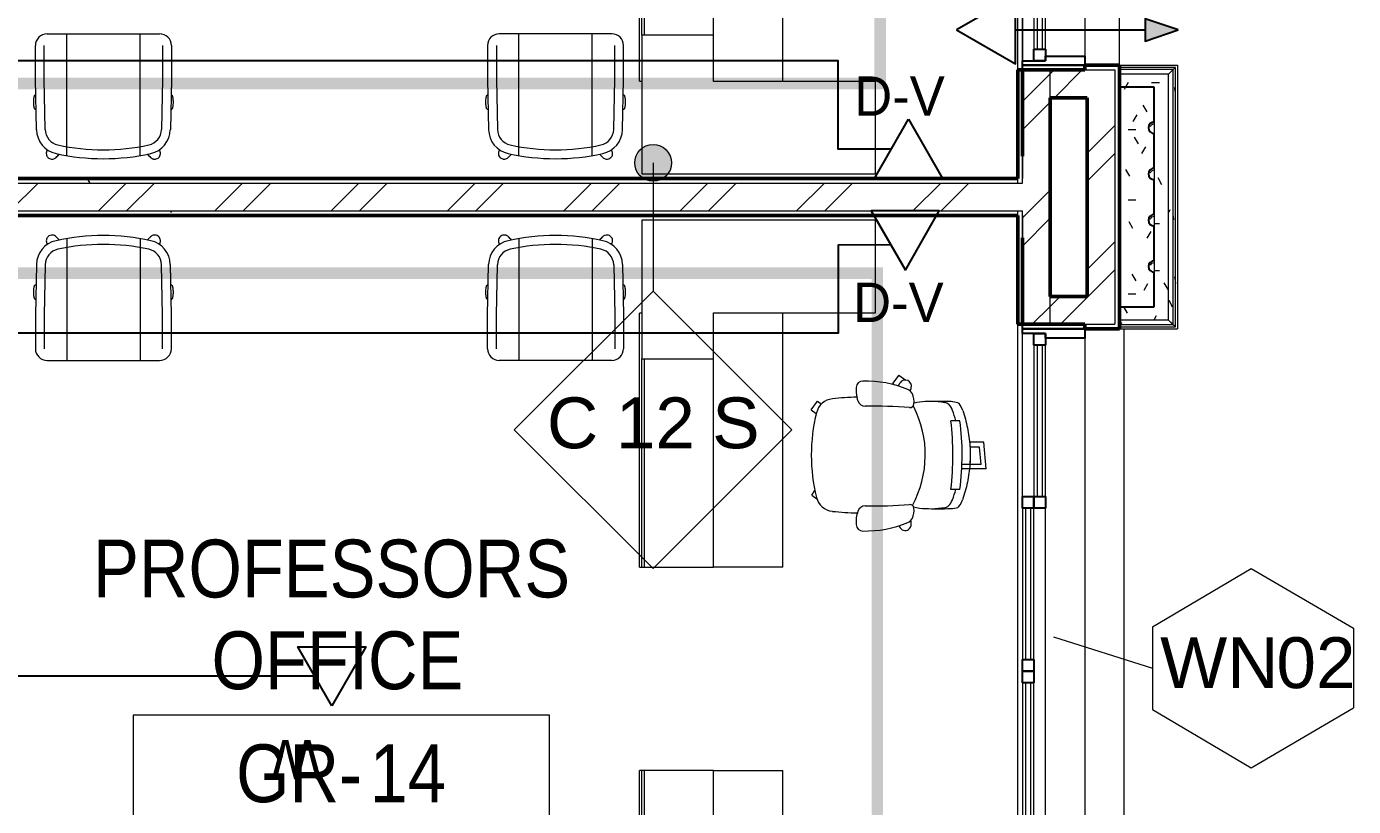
# Model space of a CAD drawing. Header units: millimetres. Extents: x -9358 to 257996, y -67499 to 9117.
# Drawn here: x 46446 to 52181, y -19183 to -15810 of the extents above; entities that cross this region are included whole.
import ezdxf

# ---------------------------------------------------------------- set-up
doc = ezdxf.new("R2010")
doc.units = ezdxf.units.MM
doc.header["$LTSCALE"] = 1000
for name, color, linetype, lineweight in [('A-FLR-PAT', 8, 'Continuous', 18), ('A-FRN', 8, 'Continuous', 9), ('A-LIN-30-1', 8, 'Continuous', 25), ('A-ROM-NAM', 8, 'Continuous', 9), ('A-TYP-WAL', 8, 'Continuous', 0), ('A-TYP-WIN', 8, 'Continuous', 0), ('A-WAL-CLD', 8, 'Continuous', 9), ('A-WAL-CMU', 8, 'Continuous', 50), ('A-WAL-FIN', 8, 'Continuous', 9), ('A-WAL-LOW-20', 8, 'Continuous', 18), ('A-WAL-LOW-20-1', 8, 'Continuous', 50), ('A-WAL-LOW-30', 8, 'Continuous', 18), ('A-WAL-PAT-1', 8, 'Continuous', 9), ('A-WIN', 8, 'Continuous', 9), ('A-WIN-1', 8, 'Continuous', 25), ('A-WIN-2', 8, 'Continuous', 18)]:
    doc.layers.add(name, color=color, linetype=linetype, lineweight=lineweight)
for name, color, linetype in [('CCTV', 4, 'Continuous'), ('DATANET', 4, 'Continuous'), ('F POINT AGN', 7, 'Continuous'), ('LC-CABLE -10', 4, 'Continuous'), ('LC-DA-CIR', 4, 'Continuous'), ('LC-T-OUTLET', 4, 'Continuous'), ('Route - rack1', 7, 'Continuous')]:
    doc.layers.add(name, color=color, linetype=linetype)
doc.styles.add('Arial_5', font='arial.ttf', dxfattribs={"width": 0.85, "height": 200})
doc.styles.add('Arial_8', font='arial.ttf', dxfattribs={"height": 220})
pattern_1 = [(45, (0, 0), (-251.4472, 251.4472), []), (45, (0, 381), (-251.4472, 251.4472), [])]
pattern_2 = [(0, (0, 0), (812.8, 203.2), [33.528, -576.072, 33.528, -576.072, -3251.2]), (0, (0, 0), (812.8, 203.2), [-1219.2, 33.528, -1185.672, 33.528, -576.072, -1422.4]), (0, (0, 0), (812.8, 203.2), [-3048, 33.528, -372.872, 33.528, -982.472]), (120, (304.8, 101.6), (-582.3764, 602.30545), [33.528, -576.072, 33.528, -576.072, -3251.2]), (120, (304.8, 101.6), (-582.3764, 602.30545), [-1219.2, 33.528, -1185.672, 33.528, -576.072, -1422.4]), (120, (304.8, 101.6), (-582.3764, 602.30545), [-3048, 33.528, -372.872, 33.528, -982.472]), (240, (406.4, 508), (-230.42364, -805.50545), [33.528, -576.072, 33.528, -576.072, -3251.2]), (240, (406.4, 508), (-230.42364, -805.50545), [-1219.2, 33.528, -1185.672, 33.528, -576.072, -1422.4]), (240, (406.4, 508), (-230.42364, -805.50545), [-3048, 33.528, -372.872, 33.528, -982.472])]
pattern_3 = [(0, (0, 0), (406.4, 101.6), [33.528, -271.272, 33.528, -271.272, -1625.6]), (0, (0, 0), (406.4, 101.6), [-609.6, 33.528, -576.072, 33.528, -271.272, -711.2]), (0, (0, 0), (406.4, 101.6), [-1524, 33.528, -169.672, 33.528, -474.472]), (120, (152.4, 50.8), (-291.18818, 301.15272), [33.528, -271.272, 33.528, -271.272, -1625.6]), (120, (152.4, 50.8), (-291.18818, 301.15272), [-609.6, 33.528, -576.072, 33.528, -271.272, -711.2]), (120, (152.4, 50.8), (-291.18818, 301.15272), [-1524, 33.528, -169.672, 33.528, -474.472]), (240, (203.2, 254), (-115.21182, -402.75272), [33.528, -271.272, 33.528, -271.272, -1625.6]), (240, (203.2, 254), (-115.21182, -402.75272), [-609.6, 33.528, -576.072, 33.528, -271.272, -711.2]), (240, (203.2, 254), (-115.21182, -402.75272), [-1524, 33.528, -169.672, 33.528, -474.472])]

# ---------------------------------------------------------------- blocks, each defined once
blk = doc.blocks.new('M_Wall Tag - WALL TAG-12mm-1267109-01-Ground Floor Plan')
at = {"layer": 'A-TYP-WAL'}
for p, q in [((-6, 0), (0, 6)), ((0, 6), (6, 0)), ((-6, 0), (0, -6)), ((6, 0), (0, -6))]:
    blk.add_line(p, q, dxfattribs=at)
blk = doc.blocks.new('Window Tag - Window Tag-41068-01-Ground Floor Plan')
at = {"layer": 'A-TYP-WIN'}
for p, q in [((-4.506, 1.627), (-0.238, 4.142)), ((-0.238, 4.142), (4.181, 1.556)), ((-4.506, 1.627), (-4.506, -1.959)), ((4.181, 1.556), (4.181, -1.888)), ((-4.506, -1.959), (-0.238, -4.474)), ((-0.238, -4.474), (4.181, -1.888))]:
    blk.add_line(p, q, dxfattribs=at)
blk = doc.blocks.new('D-V')
at = {"color": 3}
blk.add_lwpolyline([(1.2, 256.5), (146.9, 0), (-146.9, 0), (1.2, 256.5)], dxfattribs=at)
at = {"layer": 'CCTV', "color": 2}
blk.add_attdef('D-V', (-225.1, 246.5), '', height=170, dxfattribs=at)
blk = doc.blocks.new('D-W')
at = {"color": 3, "elevation": 0}
blk.add_lwpolyline([(0, 254.5), (146.9, 0), (-146.9, 0), (0, 254.5)], dxfattribs=at)
at = {"layer": 'LC-T-OUTLET', "color": 2}
blk.add_attdef('W', (77.2, 236.3, 0), '', height=170, dxfattribs=at)
blk = doc.blocks.new('access point wifi weather proof')
at = {"layer": 'LC-CABLE -10'}
h = blk.add_hatch(color=3, dxfattribs=at)
h.dxf.hatch_style = 1
h.paths.add_polyline_path([(684.0372, -90.7097), (683.895, -90.6617), (683.895, -90.7577)])
at = {"layer": 'LC-CABLE -10', "color": 3}
blk.add_line((683.3342, -90.7097), (683.895, -90.7097), dxfattribs=at)
blk.add_lwpolyline([(684.0372, -90.7097), (683.895, -90.6617), (683.895, -90.7577)], close=True, dxfattribs=at)
at = {"layer": 'LC-DA-CIR'}
ref = blk.add_blockref('D-W', (683.3342, -90.7097), dxfattribs=dict(at, xscale=-0.0010000000000048, yscale=0.0010000000000048, zscale=0.0010000000000048, rotation=90))
ref.add_attrib('W', 'W', (682.9472, -90.6127), dxfattribs={"layer": 'LC-T-OUTLET', "color": 3, "height": 0.17})
blk = doc.blocks.new('secretary office - manager office -1 2-1846452-01-Ground Floor Furniture Plan')
at = {"layer": 'A-FRN'}
for p, q in [((-360, 310), (-950, 310)), ((-950, 310), (-950, 300)), ((-950, 300), (-950, -700)), ((-548, 320), (550, 320)), ((-548, 320), (-548, 310)), ((-350, 310), (-360, 310)), ((-350, 0), (-350, 310)), ((-350, 310), (550, 310)), ((550, 300), (-350, 300)), ((550, 300), (-350, 300)), ((550, 310), (550, 320)), ((550, 300), (550, 310)), ((550, 0), (550, 300)), ((-550, -700), (-550, 0)), ((-550, 0), (-350, 0)), ((-350, 0), (550, 0)), ((550, 0), (550, -300)), ((-550, -300), (550, -300)), ((-950, -700), (-550, -700))]:
    blk.add_line(p, q, dxfattribs=at)
blk = doc.blocks.new('Sliding_Window_Double - 3000 x 2700-2663160-01-Ground Floor Furniture Plan')
at = {"layer": 'A-WIN'}
for p, q in [((-1336.3, 89.4), (1543.7, 89.4)), ((-651.8, -80.6), (-1306.3, -80.6)), ((808.2, -80.6), (-600.9, -80.6)), ((1513.7, -80.6), (859.1, -80.6)), ((-1306.3, -130.6), (-651.8, -130.6)), ((53.7, -130.6), (-600.9, -130.6)), ((808.2, -130.6), (153.7, -130.6)), ((859.1, -130.6), (1513.7, -130.6)), ((-651.8, -180.6), (-1356.3, -180.6)), ((-600.9, -180.6), (53.7, -180.6)), ((153.7, -180.6), (808.2, -180.6)), ((1563.7, -180.6), (859.1, -180.6))]:
    blk.add_line(p, q, dxfattribs=at)
at = {"layer": 'A-WIN-1'}
for p, q in [((-1376.3, 89.4), (-1336.3, 89.4)), ((-1376.3, -180.6), (-1376.3, 89.4)), ((-1376.3, 89.4), (-1376.3, -180.6)), ((-1336.3, 89.4), (-1336.3, -80.6)), ((1543.7, 89.4), (1583.7, 89.4)), ((1543.7, -80.6), (1543.7, 89.4)), ((1583.7, 89.4), (1583.7, -180.6)), ((1583.7, -180.6), (1583.7, 89.4)), ((-1356.3, -80.6), (-1356.3, -180.6)), ((-1336.3, -80.6), (-1356.3, -80.6)), ((-1356.3, -130.6), (-1356.3, -80.6)), ((-1356.3, -80.6), (-1306.3, -80.6)), ((-1306.3, -80.6), (-1306.3, -130.6)), ((-651.8, -130.6), (-651.8, -80.6)), ((-651.8, -80.6), (-600.9, -80.6)), ((-600.9, -80.6), (-600.9, -130.6)), ((808.2, -130.6), (808.2, -80.6)), ((808.2, -80.6), (859.1, -80.6)), ((859.1, -80.6), (859.1, -130.6)), ((1513.7, -130.6), (1513.7, -80.6)), ((1513.7, -80.6), (1563.7, -80.6)), ((1563.7, -80.6), (1543.7, -80.6)), ((1563.7, -180.6), (1563.7, -80.6)), ((1563.7, -80.6), (1563.7, -130.6)), ((-1306.3, -130.6), (-1356.3, -130.6)), ((-600.9, -130.6), (-651.8, -130.6)), ((-651.8, -180.6), (-651.8, -130.6)), ((-651.8, -130.6), (-600.9, -130.6)), ((-600.9, -130.6), (-600.9, -180.6)), ((53.7, -180.6), (53.7, -130.6)), ((53.7, -130.6), (103.7, -130.6)), ((103.7, -180.6), (103.7, -130.6)), ((103.7, -130.6), (153.7, -130.6)), ((103.7, -130.6), (103.7, -180.6)), ((153.7, -130.6), (153.7, -180.6)), ((808.2, -180.6), (808.2, -130.6)), ((808.2, -130.6), (859.1, -130.6)), ((859.1, -130.6), (808.2, -130.6)), ((859.1, -130.6), (859.1, -180.6)), ((1563.7, -130.6), (1513.7, -130.6)), ((-1376.3, -180.6), (-1396.3, -180.6)), ((-1356.3, -180.6), (-1376.3, -180.6)), ((-600.9, -180.6), (-651.8, -180.6)), ((103.7, -180.6), (53.7, -180.6)), ((153.7, -180.6), (103.7, -180.6)), ((859.1, -180.6), (808.2, -180.6)), ((1583.7, -180.6), (1563.7, -180.6)), ((1603.7, -180.6), (1583.7, -180.6))]:
    blk.add_line(p, q, dxfattribs=at)
at = {"layer": 'A-WIN-2'}
for p, q in [((-1306.3, -95.6), (-651.8, -95.6)), ((-1306.3, -115.6), (-1306.3, -95.6)), ((-651.8, -95.6), (-651.8, -115.6)), ((859.1, -95.6), (1513.7, -95.6)), ((859.1, -115.6), (859.1, -95.6)), ((1513.7, -95.6), (1513.7, -115.6)), ((-651.8, -115.6), (-1306.3, -115.6)), ((-600.9, -145.6), (53.7, -145.6)), ((-600.9, -165.6), (-600.9, -145.6)), ((53.7, -165.6), (-600.9, -165.6)), ((53.7, -145.6), (53.7, -165.6)), ((153.7, -145.6), (808.2, -145.6)), ((153.7, -165.6), (153.7, -145.6)), ((808.2, -165.6), (153.7, -165.6)), ((808.2, -145.6), (808.2, -165.6)), ((1513.7, -115.6), (859.1, -115.6))]:
    blk.add_line(p, q, dxfattribs=at)
blk = doc.blocks.new('Sliding_Window_Single - 1500 x 2700-2664406-01-Ground Floor Furniture Plan')
at = {"layer": 'A-WIN'}
for p, q in [((-675, 135), (705, 135)), ((-10, -35), (-675, -35)), ((675, -35), (40, -35)), ((-10, -85), (-645, -85)), ((40, -85), (675, -85)), ((-645, -135), (-10, -135)), ((725, -135), (40, -135)), ((40, -135), (725, -135))]:
    blk.add_line(p, q, dxfattribs=at)
at = {"layer": 'A-WIN-1'}
for p, q in [((-715, 135), (-675, 135)), ((-715, -135), (-715, 135)), ((-715, 135), (-715, -135)), ((-675, 135), (-675, -35)), ((705, 135), (745, 135)), ((705, -35), (705, 135)), ((745, 135), (745, -135)), ((745, -135), (745, 135)), ((-695, -35), (-695, -135)), ((-675, -35), (-695, -35)), ((-10, -85), (-10, -35)), ((-10, -35), (40, -35)), ((40, -35), (40, -85)), ((675, -85), (675, -35)), ((675, -35), (725, -35)), ((725, -35), (705, -35)), ((725, -135), (725, -35)), ((725, -35), (725, -85)), ((-695, -135), (-695, -85)), ((-695, -85), (-645, -85)), ((-645, -85), (-645, -135)), ((-10, -135), (-10, -85)), ((-10, -85), (40, -85)), ((40, -85), (-10, -85)), ((40, -85), (40, -135)), ((725, -85), (675, -85)), ((-715, -135), (-735, -135)), ((-695, -135), (-715, -135)), ((-645, -135), (-695, -135)), ((40, -135), (-10, -135)), ((745, -135), (725, -135)), ((765, -135), (745, -135))]:
    blk.add_line(p, q, dxfattribs=at)
at = {"layer": 'A-WIN-2'}
for p, q in [((40, -50), (675, -50)), ((40, -70), (40, -50)), ((675, -50), (675, -70)), ((-645, -100), (-10, -100)), ((-645, -120), (-645, -100)), ((-10, -100), (-10, -120)), ((675, -70), (40, -70)), ((-10, -120), (-645, -120))]:
    blk.add_line(p, q, dxfattribs=at)
blk = doc.blocks.new('Task chair 9554N35 - Task chair 9554N35-745676-01-Ground Floor Furniture Plan')
at = {"layer": 'A-FRN'}
for p, q in [((-172.9, 306.8), (-189.9, 284.3)), ((-172.9, 306.8), (-153.2, 293.1)), ((196.3, 309), (180.3, 287)), ((196.3, 309), (233.1, 282.3)), ((233.1, 282.3), (220.5, 265)), ((309.5, -42.5), (303.3, -51.1)), ((346.3, -69.3), (309.5, -42.5)), ((346.3, -69.3), (324.3, -99.6)), ((208.7, -134.6), (213.5, -132.2)), ((-148.6, -333.2), (-148.6, -294.8)), ((-59.9, -447.8), (-59.9, -341.6)), ((-40.1, -424.9), (-40.1, -342.5)), ((148.6, -333.5), (148.6, -294.8)), ((-33.2, -377), (-33.2, -380)), ((-33.2, -380), (34.3, -380)), ((34.3, -418.4), (34.3, -377)), ((56.2, -437.7), (56.2, -375.4)), ((-59.9, -447.8), (56.2, -437.7)), ((-40.1, -424.9), (34.3, -418.4))]:
    blk.add_line(p, q, dxfattribs=at)
for centre, radius, start, end in [((0, -450.7), 759.4, 76.05834, 103.94163), ((-163.7, 208.7), 80, 103.94163, 173.64139), ((163.7, 208.7), 80, 6.35861, 76.05834), ((875.8, 92.8), 1126, 173.64139, 179.13874), ((-875.8, 92.8), 1126, 0.96847, 6.35861), ((-298.4, 85.1), 30, 94.38503, 178.83074), ((-289.7, -26.9), 142.3, 70.42845, 94.40688), ((281.6, -26.9), 142.3, 85.59312, 102.84069), ((290.2, 85.1), 30, 1.16926, 85.61497), ((157.4, 76.4), 485.9, 178.90131, 202.37717), ((-253.5, 75.2), 34, 1.57827, 70.42845), ((1706.6, 39.8), 1926.5, 178.92008, 184.65045), ((-1714.8, 39.8), 1926.5, 355.34955, 1.07992), ((245.3, 75.2), 34, 109.57155, 178.42173), ((281.6, -26.9), 142.3, 102.84069, 109.57155), ((-165.6, 76.4), 485.9, 337.62283, 1.09869), ((-301, -96.7), 25.2, 123.41207, 230.42017), ((-270.6, -142.7), 80.3, 115.93952, 123.41207), ((-257.7, -94.4), 37, 202.48154, 245.42433), ((249.5, -94.4), 37, 294.57567, 337.51846), ((297.3, -97.1), 27.1, 257.0503, 54.9497), ((266.7, -140.7), 80.4, 54.9497, 66.54385), ((-296.1, -90.9), 32.8, 230.42017, 277.57983), ((-304.4, -28.7), 95.5, 277.57983, 283.12992), ((-239, -54.3), 81.3, 245.20673, 276.92846), ((-5.9, -191.7), 225.5, 165.01048, 178.08469), ((-231.5, -117.1), 18, 277.29162, 2.37389), ((1.2, 277.4), 461.4, 241.6816, 296.72751), ((223.3, -117.1), 18, 177.62611, 262.70838), ((230.8, -54.3), 81.3, 263.07154, 294.79327), ((5.9, -191.7), 225.5, 1.91531, 14.48214), ((351.4, 138.5), 268.8, 253.82651, 257.0503), ((1424.9, -239.6), 1657.1, 178.08469, 181.91531), ((192.1, -200.6), 424.1, 181.28036, 189.12463), ((-192.1, -200.6), 424.1, 350.87537, 358.71964), ((-1424.9, -239.6), 1657.1, 358.08469, 1.91531), ((-202, -267.3), 24.7, 181.26499, 228.14341), ((202, -267.3), 24.7, 311.85659, 358.73501), ((18.2, 231.9), 573.4, 248.37033, 253.08596), ((0, 988.3), 1291.7, 263.39468, 276.60532), ((1, 773.4), 1116.7, 262.30125, 277.59325), ((-18.2, 231.9), 573.4, 286.91404, 291.62967)]:
    blk.add_arc(centre, radius, start, end, dxfattribs=at)
for centre, major_axis, ratio, start_param, end_param in [((-178.1, -286.4), (-48, 16.7), 0.376203, 0.715963, 1.386418), ((178.1, -286.7), (48.1, 16.1), 0.383717, 4.900693, 5.6098), ((2833.6, -1083.6), (-3058.7, 867.3), 0.246692, 0.098786, 0.133654), ((-182.4, -335.9), (-44.1, 13.7), 0.260293, 0.190015, 1.407049), ((182.6, -337.1), (43.9, 14.1), 0.248418, 4.873403, 6.095378), ((-2833.6, -1083.6), (3058.7, 867.3), 0.246692, 6.149531, 6.184399), ((-2839.6, -1069.5), (3064.8, 850.5), 0.246639, 6.151983, 6.185843)]:
    blk.add_ellipse(centre, major_axis=major_axis, ratio=ratio, start_param=start_param, end_param=end_param, dxfattribs=at)
blk.add_open_spline([(193.1, -345.6), (180.8, -349.8), (155.9, -357.6), (104.9, -369.7), (39.6, -378.5), (-39.7, -378.4), (-105, -369.4), (-155.9, -357.1), (-180.8, -349.3), (-193.1, -344.9)], degree=3, knots=[0, 0, 0, 0, 0.1, 0.2, 0.4, 0.6, 0.8, 0.9, 1, 1, 1, 1], dxfattribs=at)
blk = doc.blocks.new('secretary office - manager office -1 2-1846450-01-Ground Floor Furniture Plan')
at = {"layer": 'A-FRN'}
for p, q in [((-550, 700), (-950, 700)), ((-950, 700), (-950, -300)), ((-550, 0), (-550, 700)), ((550, 300), (-550, 300)), ((550, 300), (550, 0)), ((-350, 0), (-550, 0)), ((550, 0), (-350, 0)), ((-350, -310), (-350, 0)), ((550, -300), (550, 0)), ((-950, -300), (-950, -310)), ((-950, -310), (-360, -310)), ((-548, -310), (-548, -320)), ((550, -320), (-548, -320)), ((-360, -310), (-350, -310)), ((-350, -300), (550, -300)), ((-350, -300), (550, -300)), ((550, -310), (-350, -310)), ((550, -310), (550, -300)), ((550, -320), (550, -310))]:
    blk.add_line(p, q, dxfattribs=at)
blk = doc.blocks.new('Scoop_Conference_Swivel_Chair_14893 - Scoop_Conference_Swivel_Chair_14893-748504-01-Ground Floor Furniture Plan')
at = {"layer": 'A-FRN'}
for p, q in [((-158.6, 336.1), (-158.6, -190.7)), ((158.6, 336.1), (158.6, -190.7)), ((-293.9, 5.1), (-289.4, 224)), ((-255.8, 4.7), (-251.3, 223.2)), ((251.3, 223.2), (255.8, 4.7)), ((289.4, 224), (293.9, 5.1)), ((-291.2, 134.7), (-296, 134.7)), ((296, 134.7), (291.2, 134.7)), ((-296, 74.7), (-292.5, 74.7)), ((292.5, 74.7), (296, 74.7)), ((-293.9, -139.9), (-293.9, 5.1)), ((-255.8, -139.9), (-255.8, 4.7)), ((255.8, 4.7), (255.8, -139.9)), ((293.9, 5.1), (293.9, -139.9)), ((243.1, -190.7), (-243.1, -190.7))]:
    blk.add_line(p, q, dxfattribs=at)
for centre, radius, start, end in [((-221.9, 326.6), 24.9, 135, 138.48477), ((-221.9, 326.6), 24.9, 131.51252, 135), ((-221.9, 326.6), 24.9, 95.23535, 99), ((0, -606.8), 956.1, 77.64827, 102.35173), ((-181.4, 221.7), 107.9, 102.35173, 178.80744), ((-181.4, 221.7), 69.8, 102.35173, 178.80744), ((-221.9, 326.6), 24.9, 171, 174.76718), ((0, -606.8), 918, 77.64827, 102.35173), ((181.4, 221.7), 69.9, 1.19256, 77.64827), ((181.4, 221.7), 108, 1.19256, 77.64827), ((-243.1, -139.9), 50.8, 180, 270), ((243.1, -139.9), 50.8, 270, 0)]:
    blk.add_arc(centre, radius, start, end, dxfattribs=at)
for points, knots in [([(-204.3, 344.2), (-205.8, 345.7), (-208.4, 347.6), (-212.2, 349.6), (-215.3, 350.6), (-218.5, 351.3), (-222.8, 351.6), (-229, 350.8), (-236.4, 347.4), (-242.7, 341.1), (-246.4, 333), (-247.1, 324.2), (-245, 316.6), (-242.4, 312.5), (-241.2, 310.9)], [-1, -1, -1, -1, -0.9166667, -0.875, -0.8333333, -0.7916667, -0.75, -0.6666667, -0.5555556, -0.4444444, -0.3333333, -0.2222222, -0.1111111, -0.0331931, -0.0331931, -0.0331931, -0.0331931]), ([(239.5, 344.2), (237.5, 346.2), (232.8, 349.5), (223.6, 352), (215.1, 351), (208.5, 347.7), (205.6, 345.4), (204.3, 344.2)], [-1, -1, -1, -1, -0.785714, -0.571429, -0.285714, -0.142857, 0, 0, 0, 0]), ([(241.2, 310.9), (243.1, 313.2), (245, 316.7), (246.3, 321.5), (246.9, 325.4), (246.7, 331), (244.5, 337.9), (241.3, 342.3), (239.5, 344.2)], [-0.9333886, -0.9333886, -0.9333886, -0.9333886, -0.7, -0.625, -0.55, -0.4, -0.2, 0, 0, 0, 0]), ([(-296, 74.7), (-296.5, 74.7), (-297.2, 75.6), (-298.3, 78.5), (-299, 81.5), (-299.8, 85.2), (-300.6, 91), (-301.3, 99.3), (-301.3, 110), (-300.6, 118.4), (-299.8, 124.1), (-299, 127.8), (-298.3, 130.8), (-297.2, 133.8), (-296.5, 134.7), (-296, 134.7)], [-1, -1, -1, -1, -0.888889, -0.833333, -0.777778, -0.722222, -0.666667, -0.555556, -0.444444, -0.333333, -0.277778, -0.222222, -0.166667, -0.111111, 0, 0, 0, 0]), ([(296, 134.7), (296.5, 134.7), (297.2, 133.8), (298.3, 130.8), (299, 127.8), (299.8, 124.1), (300.6, 118.4), (301.3, 110), (301.3, 99.3), (300.6, 91), (299.8, 85.2), (299, 81.5), (298.3, 78.5), (297.2, 75.6), (296.5, 74.7), (296, 74.7)], [-1, -1, -1, -1, -0.888889, -0.833333, -0.777778, -0.722222, -0.666667, -0.555556, -0.444444, -0.333333, -0.277778, -0.222222, -0.166667, -0.111111, 0, 0, 0, 0])]:
    blk.add_open_spline(points, degree=3, knots=knots, dxfattribs=at)
for points in [[(-189.8, 329.6), (-194.6, 334.4), (-199.5, 339.3), (-204.3, 344.2)], [(204.3, 344.2), (199.5, 339.3), (194.6, 334.4), (189.8, 329.6)]]:
    blk.add_open_spline(points, degree=3, dxfattribs=at)
blk = doc.blocks.new('Scoop_Conference_Swivel_Chair_14893 - Scoop_Conference_Swivel_Chair_14893-746239-01-Ground Floor Furniture Plan')
at = {"layer": 'A-FRN'}
for p, q in [((243.1, 190.7), (-243.1, 190.7)), ((-158.6, -336.1), (-158.6, 190.7)), ((158.6, -336.1), (158.6, 190.7)), ((-293.9, 139.9), (-293.9, -5.1)), ((-255.8, 139.9), (-255.8, -4.7)), ((255.8, -4.7), (255.8, 139.9)), ((293.9, -5.1), (293.9, 139.9)), ((-293.9, -5.1), (-289.4, -224)), ((-255.8, -4.7), (-251.3, -223.2)), ((251.3, -223.2), (255.8, -4.7)), ((289.4, -224), (293.9, -5.1)), ((-292.5, -74.7), (-296, -74.7)), ((296, -74.7), (292.5, -74.7)), ((-296, -134.7), (-291.2, -134.7)), ((291.2, -134.7), (296, -134.7))]:
    blk.add_line(p, q, dxfattribs=at)
for centre, radius, start, end in [((-243.1, 139.9), 50.8, 90, 180), ((243.1, 139.9), 50.8, 0, 90), ((-181.4, -221.7), 108, 181.19256, 257.64827), ((-181.4, -221.7), 69.8, 181.19256, 257.64827), ((181.4, -221.7), 69.9, 282.35173, 358.80744), ((181.4, -221.7), 108, 282.35173, 358.80744), ((-221.9, -326.6), 24.9, 185.23282, 189), ((-221.9, -326.6), 24.9, 221.51523, 225), ((0, 606.8), 956.1, 257.64827, 282.35173), ((0, 606.8), 918, 257.64827, 282.35173), ((-221.9, -326.6), 24.9, 225, 228.48748), ((-221.9, -326.6), 24.9, 261, 264.76465)]:
    blk.add_arc(centre, radius, start, end, dxfattribs=at)
for points, knots in [([(-296, -134.7), (-296.5, -134.7), (-297.2, -133.8), (-298.3, -130.8), (-299, -127.8), (-299.8, -124.1), (-300.6, -118.4), (-301.3, -110), (-301.3, -99.3), (-300.6, -91), (-299.8, -85.2), (-299, -81.5), (-298.3, -78.5), (-297.2, -75.6), (-296.5, -74.7), (-296, -74.7)], [-1, -1, -1, -1, -0.888889, -0.833333, -0.777778, -0.722222, -0.666667, -0.555556, -0.444444, -0.333333, -0.277778, -0.222222, -0.166667, -0.111111, 0, 0, 0, 0]), ([(296, -74.7), (296.5, -74.7), (297.2, -75.6), (298.3, -78.5), (299, -81.5), (299.8, -85.2), (300.6, -91), (301.3, -99.3), (301.3, -110), (300.6, -118.4), (299.8, -124.1), (299, -127.8), (298.3, -130.8), (297.2, -133.8), (296.5, -134.7), (296, -134.7)], [-1, -1, -1, -1, -0.888889, -0.833333, -0.777778, -0.722222, -0.666667, -0.555556, -0.444444, -0.333333, -0.277778, -0.222222, -0.166667, -0.111111, 0, 0, 0, 0]), ([(-241.2, -310.9), (-242, -311.9), (-243.3, -313.8), (-244.9, -316.9), (-245.9, -320), (-246.6, -323.2), (-246.9, -327.5), (-246.1, -333.7), (-242.7, -341.1), (-236.4, -347.4), (-228.3, -351.1), (-219.5, -351.8), (-211.1, -349.5), (-206.3, -346.2), (-204.3, -344.2)], [-0.9668069, -0.9668069, -0.9668069, -0.9668069, -0.9166667, -0.875, -0.8333333, -0.7916667, -0.75, -0.6666667, -0.5555556, -0.4444444, -0.3333333, -0.2222222, -0.1111111, 0, 0, 0, 0]), ([(239.5, -344.2), (241.3, -342.3), (244.5, -337.9), (246.9, -330.3), (246.8, -322.4), (244.6, -315.8), (242.3, -312.2), (241.2, -310.9)], [-1, -1, -1, -1, -0.8, -0.6, -0.4, -0.2, -0.0666114, -0.0666114, -0.0666114, -0.0666114]), ([(204.3, -344.2), (206.3, -346.1), (210.8, -349.3), (219.8, -352), (230.2, -350.9), (236.8, -346.8), (239.5, -344.2)], [-1, -1, -1, -1, -0.785714, -0.571429, -0.285714, 0, 0, 0, 0])]:
    blk.add_open_spline(points, degree=3, knots=knots, dxfattribs=at)
for points in [[(-204.3, -344.2), (-199.5, -339.3), (-194.6, -334.4), (-189.8, -329.6)], [(189.8, -329.6), (194.6, -334.4), (199.5, -339.3), (204.3, -344.2)]]:
    blk.add_open_spline(points, degree=3, dxfattribs=at)
blk = doc.blocks.new('FP_414-01-Ground Floor Furniture Plan')
at = {"layer": 'A-WAL-PAT-1'}
for p, q in [((51303.4, -16494.7), (51305.9, -16489.8)), ((51305.9, -16489.8), (51309.7, -16485.9)), ((51309.7, -16485.9), (51314.6, -16483.5)), ((51314.6, -16483.5), (51320, -16482.7))]:
    blk.add_line(p, q, dxfattribs=at)
blk = doc.blocks.new('FP_415-01-Ground Floor Furniture Plan')
at = {"layer": 'A-WAL-PAT-1'}
for p, q in [((51305.8, -16289.6), (51309.7, -16285.7)), ((51309.7, -16285.7), (51314.6, -16283.2)), ((51314.6, -16283.2), (51320, -16282.4)), ((51303.3, -16294.5), (51305.8, -16289.6))]:
    blk.add_line(p, q, dxfattribs=at)
blk = doc.blocks.new('FP_416-01-Ground Floor Furniture Plan')
at = {"layer": 'A-WAL-PAT-1'}
for p, q in [((51303.3, -16094.8), (51305.2, -16090.8)), ((51305.2, -16090.8), (51308, -16087.4)), ((51308, -16087.4), (51311.6, -16084.8)), ((51311.6, -16084.8), (51315.6, -16083.2)), ((51315.6, -16083.2), (51320, -16082.7))]:
    blk.add_line(p, q, dxfattribs=at)
blk = doc.blocks.new('FP_417-01-Ground Floor Furniture Plan')
at = {"layer": 'A-WAL-PAT-1'}
for p, q in [((51305.9, -16689.7), (51309.8, -16685.9)), ((51309.8, -16685.9), (51314.6, -16683.5)), ((51314.6, -16683.5), (51320, -16682.7)), ((51303.4, -16694.6), (51305.9, -16689.7))]:
    blk.add_line(p, q, dxfattribs=at)
blk = doc.blocks.new('Walls 422 - Walls 304-2894345-01-Ground Floor Furniture Plan')
at = {"layer": 'A-WAL-PAT-1'}
h = blk.add_hatch(dxfattribs=at)
h.set_pattern_fill('FP_136', color=256, style=0, pattern_type=2)
h.set_pattern_definition(pattern_3)
h.paths.add_polyline_path([(51320, -16875), (51320, -16725), (51305.3, -16720.2), (51296.2, -16707.7), (51296.2, -16692.3), (51305.3, -16679.8), (51320, -16675), (51320, -16525), (51305.3, -16520.2), (51296.2, -16507.7), (51296.2, -16492.3), (51305.3, -16479.8), (51320, -16475), (51320, -16324.8), (51305.3, -16320), (51296.2, -16307.5), (51296.2, -16292), (51305.3, -16279.5), (51320, -16274.8), (51320, -16125), (51305.3, -16120.2), (51296.2, -16107.7), (51296.2, -16092.3), (51305.3, -16079.8), (51320, -16075), (51320, -15925), (51170, -15925), (51170, -16875), (51255.9, -16875)], flags=0)
at = {"layer": 'A-LIN-30-1'}
for p, q in [((51170, -15925), (51170, -16875)), ((51320, -15925), (51170, -15925)), ((51320, -16075), (51320, -15925)), ((51320, -16274.8), (51320, -16125)), ((51320, -16475), (51320, -16324.8)), ((51320, -16675), (51320, -16525)), ((51320, -16875), (51320, -16725)), ((51170, -16875), (51320, -16875))]:
    blk.add_line(p, q, dxfattribs=at)
for centre in [(51320, -16100), (51320, -16299.8), (51320, -16500), (51320, -16700)]:
    blk.add_arc(centre, 25, 90, 270, dxfattribs=at)
at = {"layer": 'A-WAL-FIN'}
for p, q in [((51320, -16075), (51320, -16100)), ((51320, -16100), (51320, -16125)), ((51320, -16274.8), (51320, -16299.8)), ((51320, -16299.8), (51320, -16324.8)), ((51320, -16475), (51320, -16500)), ((51320, -16500), (51320, -16525)), ((51320, -16675), (51320, -16700)), ((51320, -16700), (51320, -16725))]:
    blk.add_line(p, q, dxfattribs=at)
at = {"layer": 'A-WAL-LOW-20-1'}
for name in ['FP_416-01-Ground Floor Furniture Plan', 'FP_415-01-Ground Floor Furniture Plan', 'FP_414-01-Ground Floor Furniture Plan', 'FP_417-01-Ground Floor Furniture Plan']:
    blk.add_blockref(name, (0, 0), dxfattribs=at)
blk = doc.blocks.new('FP_418-01-Ground Floor Furniture Plan')
at = {"layer": 'A-WAL-LOW-20'}
blk.add_line((51170, -16951.2), (51401.4, -16951.2), dxfattribs=at)
at = {"layer": 'A-WAL-PAT-1'}
for p, q in [((51170.5, -16951.3), (51170, -16951.5)), ((51171, -16951), (51170.5, -16951.3)), ((51171.5, -16950.7), (51171, -16951)), ((51172, -16950.3), (51171.5, -16950.7)), ((51172.5, -16950), (51172, -16950.3)), ((51173, -16949.6), (51172.5, -16950)), ((51173.5, -16949.2), (51173, -16949.6)), ((51174, -16948.7), (51173.5, -16949.2)), ((51174.5, -16948.3), (51174, -16948.7)), ((51175, -16947.8), (51174.5, -16948.3)), ((51175.5, -16947.3), (51175, -16947.8)), ((51176, -16946.7), (51175.5, -16947.3)), ((51176.5, -16946.2), (51176, -16946.7)), ((51177.1, -16945.6), (51176.5, -16946.2)), ((51177.6, -16945), (51177.1, -16945.6)), ((51178.1, -16944.3), (51177.6, -16945))]:
    blk.add_line(p, q, dxfattribs=at)
blk = doc.blocks.new('FP_419-01-Ground Floor Furniture Plan')
at = {"layer": 'A-WAL-LOW-20'}
blk.add_line((51170, -16961), (51411.1, -16961), dxfattribs=at)
at = {"layer": 'A-WAL-PAT-1'}
for p, q in [((51352.4, -16962), (51350.9, -16961.8)), ((51353.9, -16962.1), (51352.4, -16962))]:
    blk.add_line(p, q, dxfattribs=at)
blk = doc.blocks.new('FP_420-01-Ground Floor Furniture Plan')
at = {"layer": 'A-WAL-LOW-20'}
blk.add_line((51401.4, -16951.2), (51401.4, -15848.5), dxfattribs=at)
at = {"layer": 'A-WAL-PAT-1'}
for p, q in [((51402.2, -16052.8), (51398.1, -16052.8)), ((51385.6, -16460.3), (51386.1, -16459.4)), ((51386.1, -16459.4), (51386.6, -16458.5)), ((51386.6, -16458.5), (51387.1, -16457.6)), ((51387.1, -16457.6), (51387.5, -16456.7)), ((51387.5, -16456.7), (51388, -16455.8)), ((51388, -16455.8), (51388.5, -16454.9)), ((51382, -16466.6), (51382.5, -16465.7)), ((51382.5, -16465.7), (51383, -16464.8)), ((51383, -16464.8), (51383.5, -16463.9)), ((51383.5, -16463.9), (51384, -16463)), ((51384, -16463), (51384.5, -16462.1)), ((51384.5, -16462.1), (51385.1, -16461.2)), ((51385.1, -16461.2), (51385.6, -16460.3)), ((51400.4, -16480.3), (51400.6, -16481.2)), ((51400.6, -16481.2), (51400.8, -16482.1)), ((51400.8, -16482.1), (51401, -16483)), ((51401, -16483), (51401.2, -16483.9)), ((51401.2, -16483.9), (51401.4, -16484.8)), ((51401.4, -16484.8), (51401.5, -16485.7)), ((51401.5, -16485.7), (51401.6, -16486.6)), ((51401.6, -16486.6), (51401.8, -16487.6)), ((51401.8, -16487.6), (51401.9, -16488.5)), ((51401.9, -16488.5), (51402, -16489.4)), ((51402, -16489.4), (51402.1, -16490.3)), ((51402.1, -16490.3), (51402.2, -16491.2)), ((51402.2, -16491.2), (51402.3, -16492.1)), ((51402.3, -16492.1), (51402.3, -16493)), ((51402.3, -16493), (51402.4, -16493.9)), ((51402.4, -16493.9), (51402.4, -16494.8)), ((51402.4, -16494.8), (51402.5, -16495.7)), ((51402.5, -16495.7), (51402.5, -16496.6)), ((51402.5, -16496.6), (51402.5, -16497.5)), ((51402.2, -16662.4), (51398.1, -16662.4)), ((51382.7, -16845.9), (51383.2, -16846.8)), ((51383.2, -16846.8), (51383.8, -16847.7)), ((51383.8, -16847.7), (51384.3, -16848.6)), ((51384.3, -16848.6), (51384.8, -16849.5)), ((51384.8, -16849.5), (51385.3, -16850.4)), ((51385.3, -16850.4), (51385.8, -16851.3)), ((51385.8, -16851.3), (51386.3, -16852.2)), ((51386.3, -16852.2), (51386.8, -16853.1)), ((51386.8, -16853.1), (51387.3, -16854)), ((51387.3, -16854), (51387.8, -16854.9)), ((51387.8, -16854.9), (51388.3, -16855.8)), ((51388.3, -16855.8), (51388.7, -16856.8)), ((51388.7, -16856.8), (51389.2, -16857.7)), ((51389.2, -16857.7), (51389.7, -16858.6)), ((51389.7, -16858.6), (51390.1, -16859.5)), ((51390.1, -16859.5), (51390.6, -16860.4)), ((51390.6, -16860.4), (51391, -16861.3)), ((51391, -16861.3), (51391.5, -16862.2)), ((51391.5, -16862.2), (51391.9, -16863.1)), ((51391.9, -16863.1), (51392.3, -16864)), ((51392.3, -16864), (51392.8, -16864.9)), ((51392.8, -16864.9), (51393.2, -16865.8)), ((51393.2, -16865.8), (51393.6, -16866.7)), ((51393.6, -16866.7), (51394, -16867.6)), ((51394, -16867.6), (51394.4, -16868.5)), ((51394.4, -16868.5), (51394.8, -16869.5)), ((51394.8, -16869.5), (51395.1, -16870.4)), ((51395.1, -16870.4), (51395.5, -16871.3)), ((51395.5, -16871.3), (51395.9, -16872.2)), ((51395.9, -16872.2), (51396.2, -16873.1)), ((51396.2, -16873.1), (51396.6, -16874)), ((51396.6, -16874), (51396.9, -16874.9)), ((51402.2, -16865.6), (51398.1, -16865.6))]:
    blk.add_line(p, q, dxfattribs=at)
blk = doc.blocks.new('FP_421-01-Ground Floor Furniture Plan')
at = {"layer": 'A-WAL-LOW-20'}
blk.add_line((51411.1, -16961), (51411.1, -15838.8), dxfattribs=at)
at = {"layer": 'A-WAL-PAT-1'}
for p, q in [((51406.1, -15925.1), (51406.7, -15927.8)), ((51406.7, -15927.8), (51407.3, -15930.4)), ((51407.3, -15930.4), (51407.8, -15933.1)), ((51407.8, -15933.1), (51408.3, -15935.7)), ((51408.3, -15935.7), (51408.7, -15938.3)), ((51408.7, -15938.3), (51409.2, -15941)), ((51409.2, -15941), (51409.6, -15943.6)), ((51409.6, -15943.6), (51410, -15946.3)), ((51410, -15946.3), (51410.3, -15948.9)), ((51410.3, -15948.9), (51410.6, -15951.5)), ((51410.6, -15951.5), (51410.9, -15954.2)), ((51407.5, -16744.3), (51408, -16746.9)), ((51408, -16746.9), (51408.4, -16749.5)), ((51408.4, -16749.5), (51408.9, -16752.2)), ((51408.9, -16752.2), (51409.3, -16754.8)), ((51409.3, -16754.8), (51409.7, -16757.5)), ((51409.7, -16757.5), (51410.1, -16760.1)), ((51410.1, -16760.1), (51410.4, -16762.7)), ((51410.4, -16762.7), (51410.7, -16765.4)), ((51410.7, -16765.4), (51411, -16768)), ((51411, -16768), (51411.3, -16770.7)), ((51411.3, -16770.7), (51411.5, -16773.3)), ((51410.9, -16951.1), (51411.1, -16948.5)), ((51411.1, -16948.5), (51411.4, -16945.8)), ((51411.4, -16945.8), (51411.6, -16943.2)), ((51411.6, -16943.2), (51411.8, -16940.6)), ((51411.8, -16940.6), (51411.9, -16937.9)), ((51411.9, -16937.9), (51412, -16935.3)), ((51412, -16935.3), (51412.1, -16932.6)), ((51412.1, -16932.6), (51412.2, -16930)), ((51412.2, -16930), (51412.2, -16927.4))]:
    blk.add_line(p, q, dxfattribs=at)
blk = doc.blocks.new('FP_422-01-Ground Floor Furniture Plan')
at = {"layer": 'A-WAL-LOW-20'}
blk.add_line((51401.4, -15848.5), (51170, -15848.5), dxfattribs=at)
blk = doc.blocks.new('FP_423-01-Ground Floor Furniture Plan')
at = {"layer": 'A-WAL-LOW-20'}
blk.add_line((51411.1, -15838.8), (51170, -15838.8), dxfattribs=at)
blk = doc.blocks.new('Walls 437 - Walls 78-2894475-01-Ground Floor Furniture Plan')
at = {"layer": 'A-WAL-PAT-1'}
h = blk.add_hatch(dxfattribs=at)
h.set_pattern_fill('FP_190', color=256, style=0, pattern_type=2)
h.set_pattern_definition(pattern_3)
h.paths.add_polyline_path([(51320, -16100), (51318, -16104), (51318.6, -16104.9), (51319.6, -16101.5)], flags=0)
h.paths.add_polyline_path([(51320, -16299.8), (51318, -16303.7), (51318.6, -16304.7), (51319.6, -16301.3)], flags=0)
h.paths.add_polyline_path([(51320, -16500), (51318, -16504), (51318.6, -16504.9), (51319.6, -16501.5)], flags=0)
h.paths.add_polyline_path([(51320, -16700), (51318, -16704), (51318.6, -16704.9), (51319.6, -16701.5)], flags=0)
h.paths.add_polyline_path([(51320, -16931.5), (51381.7, -16931.5), (51381.7, -15868.2), (51170, -15868.2), (51170, -15925), (51320, -15925), (51320, -16075), (51320, -16075.6), (51320, -16124.2), (51320, -16125), (51320, -16274.8), (51320, -16275.4), (51320, -16323.9), (51320, -16324.8), (51320, -16475), (51320, -16475.6), (51320, -16524.2), (51320, -16525), (51320, -16675), (51320, -16675.6), (51319.8, -16724.4), (51320, -16725), (51320, -16875), (51170, -16875), (51170, -16931.5), (51305.3, -16931.5)], flags=0)
at = {"layer": 'A-WAL-LOW-20'}
for p, q in [((51381.7, -15868.2), (51170, -15868.2)), ((51381.7, -16931.5), (51381.7, -15868.2)), ((51381.7, -16931.5), (51170, -16931.5))]:
    blk.add_line(p, q, dxfattribs=at)
for points, knots in [([(51401.4, -15848.5), (51401.4, -15848.5), (51401.2, -15848.7), (51400.3, -15849.6), (51398.6, -15851.2), (51397, -15852.9), (51395.1, -15854.8), (51392.9, -15857), (51390.4, -15859.5), (51386.7, -15863.2), (51383.7, -15866.1), (51381.7, -15868.2)], [0.4599876, 0.4599876, 0.4599876, 0.4599876, 0.5, 0.6, 0.65, 0.7, 0.75, 0.8, 0.85, 0.9, 1, 1, 1, 1]), ([(51411.1, -15838.8), (51411.1, -15838.8), (51410.7, -15839.1), (51407.8, -15842.1), (51403.9, -15846), (51402, -15847.8)], [0.1701475, 0.1701475, 0.1701475, 0.1701475, 0.25, 0.5, 0.6488772, 0.6488772, 0.6488772, 0.6488772]), ([(51401.4, -16951.2), (51401.4, -16951.2), (51401.2, -16951.1), (51400.3, -16950.2), (51398.6, -16948.5), (51397, -16946.9), (51395.1, -16945), (51392.9, -16942.8), (51390.4, -16940.3), (51386.7, -16936.6), (51383.8, -16933.6), (51381.7, -16931.5)], [0.4599876, 0.4599876, 0.4599876, 0.4599876, 0.5, 0.6, 0.65, 0.7, 0.75, 0.8, 0.85, 0.9, 1, 1, 1, 1]), ([(51411.1, -16961), (51411.1, -16961), (51410.7, -16960.6), (51407.8, -16957.7), (51403.9, -16953.8), (51402, -16951.9)], [0.1701475, 0.1701475, 0.1701475, 0.1701475, 0.25, 0.5, 0.6488772, 0.6488772, 0.6488772, 0.6488772])]:
    blk.add_open_spline(points, degree=3, knots=knots, dxfattribs=at)
for name in ['FP_423-01-Ground Floor Furniture Plan', 'FP_422-01-Ground Floor Furniture Plan', 'FP_420-01-Ground Floor Furniture Plan', 'FP_421-01-Ground Floor Furniture Plan', 'FP_418-01-Ground Floor Furniture Plan', 'FP_419-01-Ground Floor Furniture Plan']:
    blk.add_blockref(name, (0, 0), dxfattribs=at)
blk = doc.blocks.new('M_Room Tag_Small - M_Room Tag_Small-919701-01-Ground Floor Furniture Plan')
at = {"layer": 'A-ROM-NAM'}
for p, q in [((9, 2.5), (-9, 2.5)), ((-9, 2.5), (-9, -2.5)), ((9, -2.5), (9, 2.5)), ((-9, -2.5), (9, -2.5))]:
    blk.add_line(p, q, dxfattribs=at)
blk = doc.blocks.new('G')
at = {"layer": 'A-WAL-PAT-1'}
h = blk.add_hatch(dxfattribs=at)
h.set_pattern_fill('FP_1', color=256, style=0, pattern_type=2)
h.set_pattern_definition(pattern_1)
h.paths.add_polyline_path([(50750, -16950), (50870, -16950), (50870, -15850), (50750, -15850), (50750, -16830)], flags=0)
h = blk.add_hatch(dxfattribs=at)
h.set_pattern_fill('FP_1', color=256, style=0, pattern_type=2)
h.set_pattern_definition(pattern_1)
h.paths.add_polyline_path([(51030, -15970), (51030, -15850), (50870, -15850), (50870, -15970)], flags=0)
h = blk.add_hatch(dxfattribs=at)
h.set_pattern_fill('FP_1', color=256, style=0, pattern_type=2)
h.set_pattern_definition(pattern_1)
h.paths.add_polyline_path([(51030, -16830), (51150, -16830), (51150, -15850), (51030, -15850), (51030, -16615.7)], flags=0)
h = blk.add_hatch(dxfattribs=at)
h.set_pattern_fill('FP_1', color=256, style=0, pattern_type=2)
h.set_pattern_definition(pattern_1)
h.paths.add_polyline_path([(50750, -16460), (50750, -16340), (44760, -16340), (44760, -16460), (50730, -16460)], flags=0)
h = blk.add_hatch(dxfattribs=at)
h.set_pattern_fill('FP_2', color=256, style=0, pattern_type=2)
h.set_pattern_definition(pattern_2)
h.paths.add_polyline_path([(50730, -16340), (50730, -16320), (44780, -16320), (44780, -16340), (50272.7, -16340)], flags=0)
h = blk.add_hatch(dxfattribs=at)
h.set_pattern_fill('FP_2', color=256, style=0, pattern_type=2)
h.set_pattern_definition(pattern_2)
h.paths.add_polyline_path([(50730, -16480), (50730, -16460), (44780, -16460), (44780, -16480), (50272.7, -16480)], flags=0)
h = blk.add_hatch(dxfattribs=at)
h.set_pattern_fill('FP_2', color=256, style=0, pattern_type=2)
h.set_pattern_definition(pattern_2)
h.paths.add_polyline_path([(50750, -20250), (50750, -19950), (50730, -19950), (50730, -20250)], flags=0)
h.paths.add_polyline_path([(50750, -16950), (50750, -16460), (50730, -16460), (50730, -16950)], flags=0)
h = blk.add_hatch(dxfattribs=at)
h.set_pattern_fill('FP_1', color=256, style=0, pattern_type=2)
h.set_pattern_definition(pattern_1)
h.paths.add_polyline_path([(51020, -16950), (51150, -16950), (51150, -16830), (50870, -16830), (50870, -16950)], flags=0)
at = {"layer": 'A-FLR-PAT'}
for p, q in [((51170, -15830), (51170, -14390)), ((51190, -19930), (51190, -16970))]:
    blk.add_line(p, q, dxfattribs=at)
at = {"layer": 'A-WAL-CLD'}
for p, q in [((50870, -15970), (50870, -15850)), ((51020, -15850), (51150, -15850)), ((51150, -15850), (51150, -16950)), ((50750, -16223.3), (50750, -16320)), ((50750, -16340), (50750, -16223.3)), ((44760, -16340), (50750, -16340)), ((50730, -16340), (50730, -16320)), ((44760, -16460), (50750, -16460)), ((50730, -16480), (50730, -16460)), ((50750, -16576.7), (50750, -16460)), ((50750, -16480), (50750, -16576.7)), ((50870, -16950), (50870, -16830)), ((51020, -16950), (51150, -16950))]:
    blk.add_line(p, q, dxfattribs=at)
at = {"layer": 'A-WAL-CMU'}
for p, q in [((50750, -15850), (50730, -15850)), ((50730, -15850), (50730, -16320)), ((51020, -15850), (50750, -15850)), ((50750, -15850), (50750, -16223.3)), ((50750, -16223.3), (50750, -15850)), ((51170, -15830), (51020, -15830)), ((51020, -15830), (51020, -15850)), ((51170, -16970), (51170, -15830)), ((50870, -15970), (51030, -15970)), ((50870, -16830), (50870, -15970)), ((51030, -15970), (51030, -16830)), ((50730, -16320), (44780, -16320)), ((44780, -16480), (50730, -16480)), ((50730, -16480), (50730, -16950)), ((50750, -16576.7), (50750, -16830)), ((50750, -16950), (50750, -16576.7)), ((50750, -16830), (50750, -16950)), ((51030, -16830), (50870, -16830)), ((50730, -16950), (50750, -16950)), ((50750, -16950), (51020, -16950)), ((51020, -16950), (51020, -16970)), ((51020, -16970), (51170, -16970))]:
    blk.add_line(p, q, dxfattribs=at)
at = {"layer": 'A-WAL-LOW-30'}
for p, q in [((50730, -15850), (50730, -14350)), ((51170, -15830), (51420, -15830)), ((51420, -15830), (51420, -16970)), ((50730, -19950), (50730, -16950)), ((51170, -16970), (51420, -16970))]:
    blk.add_line(p, q, dxfattribs=at)
at = {"layer": 'A-FRN'}
for name, p, rotation in [('secretary office - manager office -1 2-1846452-01-Ground Floor Furniture Plan', (49415, -15350), 89.99999999999744), ('Scoop_Conference_Swivel_Chair_14893 - Scoop_Conference_Swivel_Chair_14893-748504-01-Ground Floor Furniture Plan', (46777.9, -15884.5), 179.9999650682396), ('Scoop_Conference_Swivel_Chair_14893 - Scoop_Conference_Swivel_Chair_14893-746239-01-Ground Floor Furniture Plan', (48732.1, -15884.5), 3.4931760347e-05), ('secretary office - manager office -1 2-1846450-01-Ground Floor Furniture Plan', (49415, -17450), 270.0000000000019), ('Scoop_Conference_Swivel_Chair_14893 - Scoop_Conference_Swivel_Chair_14893-746239-01-Ground Floor Furniture Plan', (46777.9, -16915.5), 180.0000349317603), ('Scoop_Conference_Swivel_Chair_14893 - Scoop_Conference_Swivel_Chair_14893-748504-01-Ground Floor Furniture Plan', (48732.1, -16915.5), 359.9999650682396), ('Task chair 9554N35 - Task chair 9554N35-745676-01-Ground Floor Furniture Plan', (50146.2, -17515.5), 89.99999999999709), ('secretary office - manager office -1 2-1846452-01-Ground Floor Furniture Plan', (49415, -19430), 89.9999999999977)]:
    blk.add_blockref(name, p, dxfattribs=dict(at, rotation=rotation))
at = {"layer": 'A-ROM-NAM', "xscale": 99.99999999999991, "yscale": 99.99999999999991, "zscale": 99.99999999999991}
blk.add_blockref('M_Room Tag_Small - M_Room Tag_Small-919701-01-Ground Floor Furniture Plan', (47806.1, -18889.8), dxfattribs=at)
at = {"layer": 'A-WAL-LOW-20'}
blk.add_blockref('Walls 437 - Walls 78-2894475-01-Ground Floor Furniture Plan', (0, 0), dxfattribs=at)
at = {"layer": 'A-WAL-LOW-20-1'}
blk.add_blockref('Walls 422 - Walls 304-2894345-01-Ground Floor Furniture Plan', (0, 0), dxfattribs=at)
at = {"layer": 'A-WIN', "rotation": 270.0000000000002}
for name, p in [('Sliding_Window_Single - 1500 x 2700-2664406-01-Ground Floor Furniture Plan', (50885, -15085)), ('Sliding_Window_Double - 3000 x 2700-2663160-01-Ground Floor Furniture Plan', (50930.6, -18346.3))]:
    blk.add_blockref(name, p, dxfattribs=at)
at = {"layer": 'A-ROM-NAM', "char_height": 250, "attachment_point": 1, "style": 'Arial_5'}
for s, insert, width in [('PROFESSORS', (46733.4, -17881.1), 2633.543), ('OFFICE', (47245.4, -18278), 1392.531), ('GR-', (47351.3, -18766.6), 699.873), ('14', (47928.7, -18766.6), 418.481)]:
    blk.add_mtext(s, dxfattribs=dict(at, insert=insert, width=width))
blk = doc.blocks.new('RACK1 - ROUTE')
at = {"layer": 'F POINT AGN', "color": 1, "const_width": 50}
for points in [[(50123, -19582), (50123, -16877), (44995, -16877), (44995, -19427)], [(43298, -19427), (43298, -13613), (45115, -13613), (45115, -16057), (50135, -16057), (50135, -13306), (43489, -13306), (43489, -7772), (50187, -7772), (50187, -5039), (48109, -5039), (48109, -4392), (50556, -4392), (50556, -505), (46216, -505), (46216, -4352), (44232, -4352), (44232, -7128), (40761, -7128)]]:
    blk.add_lwpolyline(points, dxfattribs=at)

msp = doc.modelspace()

# ---------------------------------------------------------------- block references
msp.add_blockref('G', (0, -148.1))

# ---------------------------------------------------------------- next in the draw order: hatches: boundary and pattern name
at = {"layer": 'A-TYP-WAL'}
h = msp.add_hatch(color=256, dxfattribs=at)
edge = h.paths.add_edge_path(flags=0)
edge.add_arc((49153.8, -16400), 79.4, 0, 360)

# ---------------------------------------------------------------- next in the draw order: linework, layer by layer
msp.add_line((49153.8, -16400), (49153.8, -16954.2), dxfattribs=at)
msp.add_circle((49153.8, -16400), 79.4, dxfattribs=at)
at = {"layer": 'A-TYP-WIN'}
msp.add_line((50885, -18450), (51312, -18584.9), dxfattribs=at)
at = {"layer": 'DATANET', "color": 3, "ltscale": 50}
msp.add_line((47691.5, -18620.3), (42815, -18620.3), dxfattribs=at)
at = {"layer": 'DATANET', "color": 3}
for points in [[(50183.5, -16340.9), (49954, -16340.9), (49954, -15959.1), (42815, -15959.1)], [(50181.2, -16755), (49954, -16755.3), (49954, -17137.1), (42815, -17137.1)]]:
    msp.add_lwpolyline(points, dxfattribs=at)

# ---------------------------------------------------------------- next in the draw order: block references
at = {"layer": 'A-TYP-WAL', "xscale": 99.99999999999991, "yscale": 99.99999999999991, "zscale": 99.99999999999991}
msp.add_blockref('M_Wall Tag - WALL TAG-12mm-1267109-01-Ground Floor Plan', (49153.8, -17554.2), dxfattribs=at)
at = {"layer": 'A-TYP-WIN', "xscale": 99.99999999999991, "yscale": 99.99999999999991, "zscale": 99.99999999999991}
msp.add_blockref('Window Tag - Window Tag-41068-01-Ground Floor Plan', (51762.7, -18568.3), dxfattribs=at)
at = {"layer": 'DATANET', "color": 3, "xscale": 1000, "yscale": 1000, "zscale": 1000}
msp.add_blockref('access point wifi weather proof', (-632614.2, 74884.6), dxfattribs=at)
at = {"layer": 'DATANET', "color": 3}
ref = msp.add_blockref('D-V', (50257, -16468.1), dxfattribs=at)
ref.add_attrib('D-V', 'D-V', (50023, -16196.1), dxfattribs={"layer": 'CCTV', "color": 3, "height": 170})
ref = msp.add_blockref('D-V', (50243.3, -16608.1), dxfattribs=dict(at, xscale=-1, rotation=180))
ref.add_attrib('D-V', 'D-V', (50018.3, -17088.1), dxfattribs={"layer": 'CCTV', "color": 3, "height": 170})
ref = msp.add_blockref('D-W', (47765, -18493.1, 0), dxfattribs=dict(at, rotation=180))
ref.add_attrib('W', 'W', (47719.6, -18895.1), dxfattribs={"layer": 'LC-T-OUTLET', "color": 3, "height": 170, "rotation": 180})
at = {"layer": 'Route - rack1', "color": 1}
msp.add_blockref('RACK1 - ROUTE', (0, 0), dxfattribs=at)

# ---------------------------------------------------------------- next in the draw order: texts
at = {"layer": 'A-TYP-WAL', "char_height": 220, "attachment_point": 1, "style": 'Arial_8'}
for s, insert, width in [('C ', (48694.9, -17414.2), 360.759), ('12 ', (48992.6, -17414.2), 505.063), ('S', (49409.3, -17414.2), 240.506)]:
    msp.add_mtext(s, dxfattribs=dict(at, insert=insert, width=width))
at = {"layer": 'A-TYP-WIN', "char_height": 220, "attachment_point": 1, "style": 'Arial_8'}
for s, insert, width in [('WN', (51345.2, -18451.4), 609.282), ('02', (51847.9, -18451.4), 400.844)]:
    msp.add_mtext(s, dxfattribs=dict(at, insert=insert, width=width))

doc.saveas('drawing.dxf')
